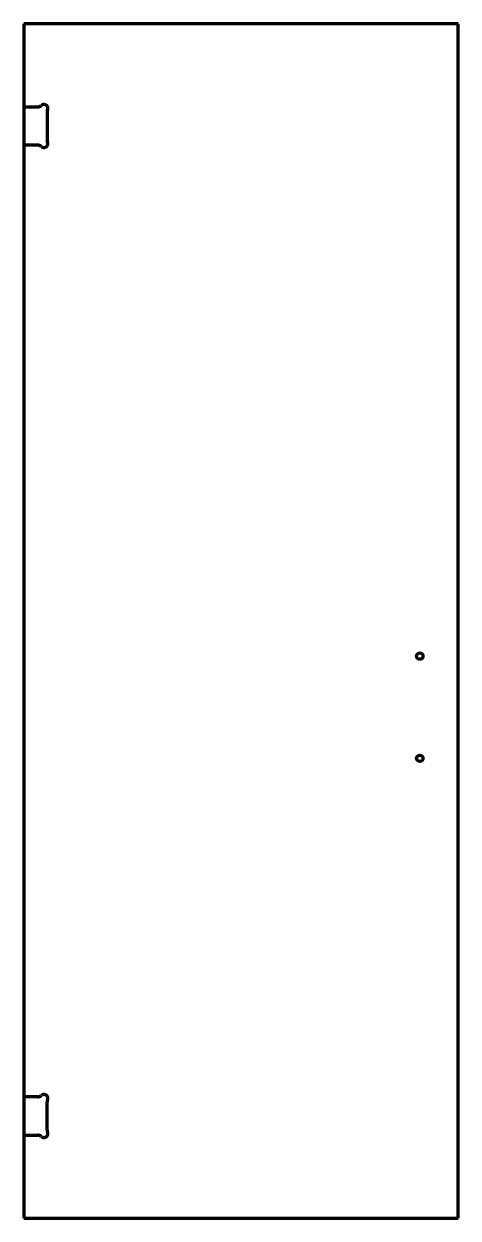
# Model space of a CAD drawing. Header units: inches. Extents: x 0 to 34, y 0 to 93.5.
import ezdxf

# ---------------------------------------------------------------- set-up
doc = ezdxf.new("R2010")
doc.units = ezdxf.units.IN
doc.header["$MEASUREMENT"] = 0
doc.layers.add('1', color=7, linetype='Continuous')

msp = doc.modelspace()

# ---------------------------------------------------------------- linework, layer by layer
at = {"color": 7, "lineweight": 90}
for p, q in [((0, 93.5), (0, 0)), ((34, 93.5), (0, 93.5)), ((34, 0), (34, 93.5)), ((0, 0), (34, 0))]:
    msp.add_line(p, q, dxfattribs=at)
at = {"layer": '1', "color": 7, "lineweight": 90}
for p, q in [((0, 87), (1.091, 87)), ((1.812, 86.589), (1.812, 84.411)), ((1.091, 84), (0, 84)), ((1.091, 9.5), (0, 9.5)), ((1.812, 6.911), (1.812, 9.089)), ((0, 6.5), (1.091, 6.5))]:
    msp.add_line(p, q, dxfattribs=at)
at = {"layer": '1', "color": 1, "lineweight": 90}
for centre in [(31, 44), (31, 36)]:
    msp.add_circle(centre, 0.25, dxfattribs=at)
at = {"layer": '1', "color": 7, "lineweight": 90}
for centre, radius, start, end in [((1.091, 87.375), 0.375, 270, 313.34176), ((1.562, 86.875), 0.312, 335.38002, 493.34176), ((2.188, 86.589), 0.375, 155.38002, 180), ((1.562, 84.125), 0.312, 226.65824, 384.61998), ((2.188, 84.411), 0.375, 180, 204.61998), ((1.091, 83.625), 0.375, 46.65824, 90), ((1.091, 9.875), 0.375, 270, 313.34176), ((1.562, 9.375), 0.312, 335.38002, 493.34176), ((2.188, 9.089), 0.375, 155.38002, 180), ((1.562, 6.625), 0.312, 226.65824, 384.61998), ((2.188, 6.911), 0.375, 180, 204.61998), ((1.091, 6.125), 0.375, 46.65824, 90)]:
    msp.add_arc(centre, radius, start, end, dxfattribs=at)

doc.saveas('drawing.dxf')
